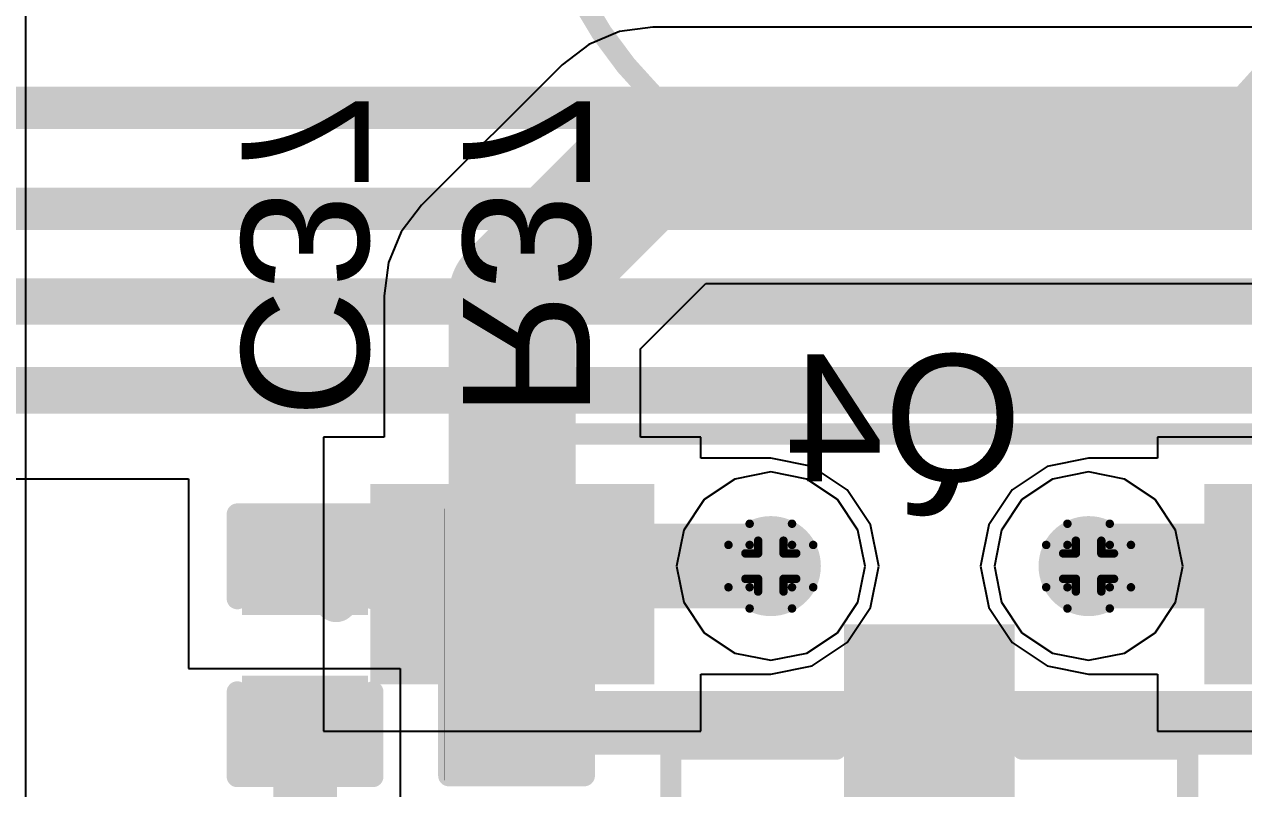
# Model space of a CAD drawing. Header units: inches. Extents: x 0 to 198, y 0 to 199.
# Drawn here: x 1.4396 to 1.7273, y 1.8995 to 2.0799 of the extents above; entities that cross this region are included whole.
import ezdxf

# ---------------------------------------------------------------- set-up
doc = ezdxf.new("R2010")
doc.units = ezdxf.units.IN
doc.header["$MEASUREMENT"] = 0
for name, color, linetype in [('Bottom Layer', 5, 'Continuous'), ('Bottom Overlay', 54, 'Continuous'), ('Bottom Paste', 16, 'Continuous'), ('Bottom Solder', 6, 'Continuous'), ('Drill Drawing', 1, 'Continuous'), ('Layer 1', 16, 'Continuous'), ('Layer 2', 76, 'Continuous'), ('Top Layer', 1, 'Continuous'), ('Top Overlay', 2, 'Continuous'), ('Top Paste', 8, 'Continuous'), ('Top Solder', 216, 'Continuous'), ('Via Holes', 16, 'Continuous')]:
    doc.layers.add(name, color=color, linetype=linetype)
doc.styles.add('Arial', font='', dxfattribs={"height": 0.2})
doc.styles.get('Arial').set_extended_font_data('Arial')

# ---------------------------------------------------------------- blocks, each defined once
blk = doc.blocks.new('R___0402_B_154')
at = {"layer": 'Bottom Layer'}
for points in [[(-0.0095, 0.0125), (-0.0095, -0.0125), (-0.0275, -0.0125), (-0.0275, 0.0125)], [(0.0275, 0.0125), (0.0275, -0.0125), (0.0095, -0.0125), (0.0095, 0.0125)]]:
    blk.add_hatch(color=5, dxfattribs=at).paths.add_polyline_path(points)
at = {"layer": 'Bottom Paste'}
for points in [[(-0.0095, 0.0125), (-0.0095, -0.0125), (-0.0275, -0.0125), (-0.0275, 0.0125)], [(0.0275, 0.0125), (0.0275, -0.0125), (0.0095, -0.0125), (0.0095, 0.0125)]]:
    blk.add_hatch(color=16, dxfattribs=at).paths.add_polyline_path(points)
at = {"layer": 'Bottom Solder'}
for points in [[(-0.00733, 0.01466), (-0.00733, -0.01467), (-0.02967, -0.01467), (-0.02967, 0.01466)], [(0.02967, 0.01466), (0.02967, -0.01467), (0.00733, -0.01467), (0.00733, 0.01466)]]:
    blk.add_hatch(color=6, dxfattribs=at).paths.add_polyline_path(points)
at = {"layer": 'Bottom Overlay'}
for points in [[(-0.031, 0.016, 0.005, 0.005, 0), (-0.031, -0.016, 0.005, 0.005, 0)], [(-0.031, 0.016, 0.005, 0.005, 0), (0.031, 0.016, 0.005, 0.005, 0)], [(0.031, 0.016, 0.005, 0.005, 0), (0.031, -0.016, 0.005, 0.005, 0)], [(-0.032, 0.017, 0.000127, 0.000127, 0), (0.032, 0.017, 0.000127, 0.000127, 0)], [(-0.031, -0.016, 0.005, 0.005, 0), (0.031, -0.016, 0.005, 0.005, 0)]]:
    blk.add_lwpolyline(points, format="xyseb", dxfattribs=at)
for points in [[(-0.03225, 0.016, 0.0025, 0.0025, 1), (-0.02975, 0.016, 0.0025, 0.0025, 1)], [(-0.03225, 0.016, 0.0025, 0.0025, 1), (-0.02975, 0.016, 0.0025, 0.0025, 1)], [(0.02975, 0.016, 0.0025, 0.0025, 1), (0.03225, 0.016, 0.0025, 0.0025, 1)], [(0.02975, 0.016, 0.0025, 0.0025, 1), (0.03225, 0.016, 0.0025, 0.0025, 1)], [(-0.03203, 0.017, 0.0000635, 0.0000635, 1), (-0.03197, 0.017, 0.0000635, 0.0000635, 1)], [(0.03197, 0.017, 0.0000635, 0.0000635, 1), (0.03203, 0.017, 0.0000635, 0.0000635, 1)], [(-0.03225, -0.016, 0.0025, 0.0025, 1), (-0.02975, -0.016, 0.0025, 0.0025, 1)], [(-0.03225, -0.016, 0.0025, 0.0025, 1), (-0.02975, -0.016, 0.0025, 0.0025, 1)], [(0.02975, -0.016, 0.0025, 0.0025, 1), (0.03225, -0.016, 0.0025, 0.0025, 1)], [(0.02975, -0.016, 0.0025, 0.0025, 1), (0.03225, -0.016, 0.0025, 0.0025, 1)]]:
    blk.add_lwpolyline(points, format="xyseb", close=True, dxfattribs=at)
blk = doc.blocks.new('S___23_B_195')
at = {"layer": 'Bottom Layer'}
for points in [[(-0.05354, 0.05748), (-0.02126, 0.05748), (-0.02126, 0.02126), (-0.05354, 0.02126)], [(0.02126, 0.05748), (0.05354, 0.05748), (0.05354, 0.02126), (0.02126, 0.02126)], [(-0.01614, -0.02126), (0.01614, -0.02126), (0.01614, -0.05748), (-0.01614, -0.05748)]]:
    blk.add_hatch(color=5, dxfattribs=at).paths.add_polyline_path(points)
at = {"layer": 'Bottom Paste'}
for points in [[(-0.05354, 0.05748), (-0.02126, 0.05748), (-0.02126, 0.02126), (-0.05354, 0.02126)], [(0.02126, 0.05748), (0.05354, 0.05748), (0.05354, 0.02126), (0.02126, 0.02126)], [(-0.01614, -0.02126), (0.01614, -0.02126), (0.01614, -0.05748), (-0.01614, -0.05748)]]:
    blk.add_hatch(color=16, dxfattribs=at).paths.add_polyline_path(points)
at = {"layer": 'Bottom Solder'}
for points in [[(-0.05754, 0.06148), (-0.01726, 0.06148), (-0.01726, 0.01726), (-0.05754, 0.01726)], [(0.01726, 0.06148), (0.05754, 0.06148), (0.05754, 0.01726), (0.01726, 0.01726)], [(-0.02014, -0.01726), (0.02014, -0.01726), (0.02014, -0.06148), (-0.02014, -0.06148)]]:
    blk.add_hatch(color=6, dxfattribs=at).paths.add_polyline_path(points)
at = {"layer": 'Bottom Overlay'}
for points in [[(-0.061, 0.046, 0.005, 0.005, 0), (-0.066, 0.051, 0.005, 0.005, 0)], [(-0.066, 0.051, 0.005, 0.005, 0), (-0.066, 0.041, 0.005, 0.005, 0)], [(-0.061, 0.046, 0.005, 0.005, 0), (-0.066, 0.041, 0.005, 0.005, 0)], [(0.013, 0.031, 0.005, 0.005, 0), (-0.013, 0.031, 0.005, 0.005, 0)], [(-0.061, 0.023, 0.005, 0.005, 0), (-0.061, -0.032, 0.005, 0.005, 0)], [(0.061, 0.023, 0.005, 0.005, 0), (0.061, -0.032, 0.005, 0.005, 0)], [(-0.022, -0.032, 0.005, 0.005, 0), (-0.061, -0.032, 0.005, 0.005, 0)], [(0.061, -0.032, 0.005, 0.005, 0), (0.022, -0.032, 0.005, 0.005, 0)]]:
    blk.add_lwpolyline(points, format="xyseb", dxfattribs=at)
for points in [[(-0.06725, 0.051, 0.0025, 0.0025, 1), (-0.06475, 0.051, 0.0025, 0.0025, 1)], [(-0.06725, 0.051, 0.0025, 0.0025, 1), (-0.06475, 0.051, 0.0025, 0.0025, 1)], [(-0.06225, 0.046, 0.0025, 0.0025, 1), (-0.05975, 0.046, 0.0025, 0.0025, 1)], [(-0.06225, 0.046, 0.0025, 0.0025, 1), (-0.05975, 0.046, 0.0025, 0.0025, 1)], [(-0.06725, 0.041, 0.0025, 0.0025, 1), (-0.06475, 0.041, 0.0025, 0.0025, 1)], [(-0.06725, 0.041, 0.0025, 0.0025, 1), (-0.06475, 0.041, 0.0025, 0.0025, 1)], [(-0.01425, 0.031, 0.0025, 0.0025, 1), (-0.01175, 0.031, 0.0025, 0.0025, 1)], [(0.01175, 0.031, 0.0025, 0.0025, 1), (0.01425, 0.031, 0.0025, 0.0025, 1)], [(-0.06225, 0.023, 0.0025, 0.0025, 1), (-0.05975, 0.023, 0.0025, 0.0025, 1)], [(0.05975, 0.023, 0.0025, 0.0025, 1), (0.06225, 0.023, 0.0025, 0.0025, 1)], [(-0.06225, -0.032, 0.0025, 0.0025, 1), (-0.05975, -0.032, 0.0025, 0.0025, 1)], [(-0.06225, -0.032, 0.0025, 0.0025, 1), (-0.05975, -0.032, 0.0025, 0.0025, 1)], [(-0.02325, -0.032, 0.0025, 0.0025, 1), (-0.02075, -0.032, 0.0025, 0.0025, 1)], [(0.02075, -0.032, 0.0025, 0.0025, 1), (0.02325, -0.032, 0.0025, 0.0025, 1)], [(0.05975, -0.032, 0.0025, 0.0025, 1), (0.06225, -0.032, 0.0025, 0.0025, 1)], [(0.05975, -0.032, 0.0025, 0.0025, 1), (0.06225, -0.032, 0.0025, 0.0025, 1)]]:
    blk.add_lwpolyline(points, format="xyseb", close=True, dxfattribs=at)
blk = doc.blocks.new('WS2812B_XF02_W_205')
at = {"layer": 'Top Layer'}
for points in [[(-0.12795, 0.08465), (-0.0689, 0.08465), (-0.0689, 0.04528), (-0.12795, 0.04528)], [(0.12795, 0.04528), (0.0689, 0.04528), (0.0689, 0.08465), (0.12795, 0.08465)], [(-0.12795, -0.04528), (-0.0689, -0.04528), (-0.0689, -0.08465), (-0.12795, -0.08465)], [(0.0689, -0.04528), (0.12795, -0.04528), (0.12795, -0.08465), (0.0689, -0.08465)]]:
    blk.add_hatch(color=1, dxfattribs=at).paths.add_polyline_path(points)
at = {"layer": 'Top Paste'}
for points in [[(-0.12795, 0.08465), (-0.0689, 0.08465), (-0.0689, 0.04528), (-0.12795, 0.04528)], [(0.12795, 0.04528), (0.0689, 0.04528), (0.0689, 0.08465), (0.12795, 0.08465)], [(-0.12795, -0.04528), (-0.0689, -0.04528), (-0.0689, -0.08465), (-0.12795, -0.08465)], [(0.0689, -0.04528), (0.12795, -0.04528), (0.12795, -0.08465), (0.0689, -0.08465)]]:
    blk.add_hatch(color=8, dxfattribs=at).paths.add_polyline_path(points)
at = {"layer": 'Top Solder'}
for points in [[(-0.13195, 0.08865), (-0.0649, 0.08865), (-0.0649, 0.04128), (-0.13195, 0.04128)], [(0.13195, 0.04128), (0.0649, 0.04128), (0.0649, 0.08865), (0.13195, 0.08865)], [(-0.13195, -0.04128), (-0.0649, -0.04128), (-0.0649, -0.08865), (-0.13195, -0.08865)], [(0.0649, -0.04128), (0.13195, -0.04128), (0.13195, -0.08865), (0.0649, -0.08865)]]:
    blk.add_hatch(color=216, dxfattribs=at).paths.add_polyline_path(points)
at = {"layer": 'Top Overlay'}
for points in [[(-0.09843, 0.10043, 0.005, 0.005, 0), (0.09843, 0.10043, 0.005, 0.005, 0)], [(-0.14, 0.071, 0.01, 0.01, 0), (-0.135, 0.066, 0.01, 0.01, 0)], [(-0.14, 0.061, 0.01, 0.01, 0), (-0.14, 0.071, 0.01, 0.01, 0)], [(-0.14, 0.061, 0.01, 0.01, 0), (-0.135, 0.066, 0.01, 0.01, 0)], [(-0.09843, -0.10042, 0.005, 0.005, 0), (0.09843, -0.10042, 0.005, 0.005, 0)]]:
    blk.add_lwpolyline(points, format="xyseb", dxfattribs=at)
for points in [[(-0.09968, 0.10043, 0.0025, 0.0025, 1), (-0.09718, 0.10043, 0.0025, 0.0025, 1)], [(0.09718, 0.10043, 0.0025, 0.0025, 1), (0.09968, 0.10043, 0.0025, 0.0025, 1)], [(-0.1425, 0.071, 0.005, 0.005, 1), (-0.1375, 0.071, 0.005, 0.005, 1)], [(-0.1425, 0.071, 0.005, 0.005, 1), (-0.1375, 0.071, 0.005, 0.005, 1)], [(-0.1375, 0.066, 0.005, 0.005, 1), (-0.1325, 0.066, 0.005, 0.005, 1)], [(-0.1375, 0.066, 0.005, 0.005, 1), (-0.1325, 0.066, 0.005, 0.005, 1)], [(-0.1425, 0.061, 0.005, 0.005, 1), (-0.1375, 0.061, 0.005, 0.005, 1)], [(-0.1425, 0.061, 0.005, 0.005, 1), (-0.1375, 0.061, 0.005, 0.005, 1)], [(-0.09968, -0.10042, 0.0025, 0.0025, 1), (-0.09718, -0.10042, 0.0025, 0.0025, 1)], [(0.09718, -0.10042, 0.0025, 0.0025, 1), (0.09968, -0.10042, 0.0025, 0.0025, 1)]]:
    blk.add_lwpolyline(points, format="xyseb", close=True, dxfattribs=at)
blk = doc.blocks.new('C___0402_B_340')
at = {"layer": 'Bottom Layer'}
for points in [[(-0.0095, 0.0125), (-0.0095, -0.0125), (-0.0275, -0.0125), (-0.0275, 0.0125)], [(0.0275, 0.0125), (0.0275, -0.0125), (0.0095, -0.0125), (0.0095, 0.0125)]]:
    blk.add_hatch(color=5, dxfattribs=at).paths.add_polyline_path(points)
at = {"layer": 'Bottom Paste'}
for points in [[(-0.0095, 0.0125), (-0.0095, -0.0125), (-0.0275, -0.0125), (-0.0275, 0.0125)], [(0.0275, 0.0125), (0.0275, -0.0125), (0.0095, -0.0125), (0.0095, 0.0125)]]:
    blk.add_hatch(color=16, dxfattribs=at).paths.add_polyline_path(points)
at = {"layer": 'Bottom Solder'}
for points in [[(-0.00714, 0.01486), (-0.00714, -0.01486), (-0.02986, -0.01486), (-0.02986, 0.01486)], [(0.02986, 0.01486), (0.02986, -0.01486), (0.00714, -0.01486), (0.00714, 0.01486)]]:
    blk.add_hatch(color=6, dxfattribs=at).paths.add_polyline_path(points)
at = {"layer": 'Bottom Overlay'}
for points in [[(-0.031, -0.016, 0.005, 0.005, 0), (-0.031, 0.016, 0.005, 0.005, 0)], [(-0.011, 0.016, 0.005, 0.005, 0), (-0.031, 0.016, 0.005, 0.005, 0)], [(0.031, 0.016, 0.005, 0.005, 0), (0.011, 0.016, 0.005, 0.005, 0)], [(0.031, -0.016, 0.005, 0.005, 0), (0.031, 0.016, 0.005, 0.005, 0)], [(-0.011, -0.016, 0.005, 0.005, 0), (-0.031, -0.016, 0.005, 0.005, 0)], [(0.031, -0.016, 0.005, 0.005, 0), (0.011, -0.016, 0.005, 0.005, 0)]]:
    blk.add_lwpolyline(points, format="xyseb", dxfattribs=at)
for points in [[(-0.03225, 0.016, 0.0025, 0.0025, 1), (-0.02975, 0.016, 0.0025, 0.0025, 1)], [(-0.03225, 0.016, 0.0025, 0.0025, 1), (-0.02975, 0.016, 0.0025, 0.0025, 1)], [(-0.01225, 0.016, 0.0025, 0.0025, 1), (-0.00975, 0.016, 0.0025, 0.0025, 1)], [(0.00975, 0.016, 0.0025, 0.0025, 1), (0.01225, 0.016, 0.0025, 0.0025, 1)], [(0.02975, 0.016, 0.0025, 0.0025, 1), (0.03225, 0.016, 0.0025, 0.0025, 1)], [(0.02975, 0.016, 0.0025, 0.0025, 1), (0.03225, 0.016, 0.0025, 0.0025, 1)], [(-0.03225, -0.016, 0.0025, 0.0025, 1), (-0.02975, -0.016, 0.0025, 0.0025, 1)], [(-0.03225, -0.016, 0.0025, 0.0025, 1), (-0.02975, -0.016, 0.0025, 0.0025, 1)], [(-0.01225, -0.016, 0.0025, 0.0025, 1), (-0.00975, -0.016, 0.0025, 0.0025, 1)], [(0.00975, -0.016, 0.0025, 0.0025, 1), (0.01225, -0.016, 0.0025, 0.0025, 1)], [(0.02975, -0.016, 0.0025, 0.0025, 1), (0.03225, -0.016, 0.0025, 0.0025, 1)], [(0.02975, -0.016, 0.0025, 0.0025, 1), (0.03225, -0.016, 0.0025, 0.0025, 1)]]:
    blk.add_lwpolyline(points, format="xyseb", close=True, dxfattribs=at)

msp = doc.modelspace()

# ---------------------------------------------------------------- hatches: boundary and pattern name
at = {"layer": 'Bottom Layer'}
h = msp.add_hatch(color=5, dxfattribs=at)
edge = h.paths.add_edge_path()
edge.add_arc((1.61576, 1.952), 0.01181, 0, 360)
h = msp.add_hatch(color=5, dxfattribs=at)
edge = h.paths.add_edge_path()
edge.add_arc((1.69076, 1.952), 0.01181, 0, 360)
at = {"layer": 'Layer 1'}
h = msp.add_hatch(color=16, dxfattribs=at)
edge = h.paths.add_edge_path()
edge.add_arc((1.61576, 1.952), 0.01181, 0, 360)
h = msp.add_hatch(color=16, dxfattribs=at)
edge = h.paths.add_edge_path()
edge.add_arc((1.69076, 1.952), 0.01181, 0, 360)
at = {"layer": 'Layer 2'}
h = msp.add_hatch(color=76, dxfattribs=at)
edge = h.paths.add_edge_path()
edge.add_arc((1.61576, 1.952), 0.01181, 0, 360)
h = msp.add_hatch(color=76, dxfattribs=at)
edge = h.paths.add_edge_path()
edge.add_arc((1.69076, 1.952), 0.01181, 0, 360)
at = {"layer": 'Top Layer'}
h = msp.add_hatch(color=1, dxfattribs=at)
edge = h.paths.add_edge_path()
edge.add_arc((1.61576, 1.952), 0.01181, 0, 360)
h = msp.add_hatch(color=1, dxfattribs=at)
edge = h.paths.add_edge_path()
edge.add_arc((1.69076, 1.952), 0.01181, 0, 360)
at = {"layer": 'Via Holes'}
h = msp.add_hatch(color=7, dxfattribs=at)
edge = h.paths.add_edge_path()
edge.add_arc((1.61576, 1.952), 0.00591, 0, 360)
h = msp.add_hatch(color=7, dxfattribs=at)
edge = h.paths.add_edge_path()
edge.add_arc((1.69076, 1.952), 0.00591, 0, 360)

# ---------------------------------------------------------------- linework, layer by layer
at = {"layer": 'Bottom Layer'}
for p, q in [((0.54225, 1.97259), (1.47833, 1.97259)), ((1.47833, 1.97259), (1.47833, 1.9278)), ((1.47833, 1.9278), (1.52824, 1.9278)), ((1.52824, 1.9278), (1.52824, 1.891))]:
    msp.add_line(p, q, dxfattribs=at)
for points in [[(1.04989, 2.0602, 0.01, 0.01, 0), (3.83274, 2.0602, 0.01, 0.01, 0)], [(1.04385, 2.03639, 0.01, 0.01, 0), (3.78274, 2.03639, 0.01, 0.01, 0)], [(0.52489, 2.01449, 0.011, 0.011, 0), (3.171, 2.01449, 0.011, 0.011, 0)], [(0.53359, 1.99349, 0.011, 0.011, 0), (3.1623, 1.99349, 0.011, 0.011, 0)], [(1.50583, 1.9518, 0.015, 0.015, 0), (1.50593, 1.9519, 0.015, 0.015, 0)], [(1.50593, 1.9519, 0.015, 0.015, 0), (1.55564, 1.9519, 0.015, 0.015, 0)], [(1.55564, 1.9519, 0.015, 0.015, 0), (1.55574, 1.952, 0.015, 0.015, 0)], [(1.55574, 1.952, 0.015, 0.015, 0), (1.61576, 1.952, 0.015, 0.015, 0)], [(1.69076, 1.952, 0.015, 0.015, 0), (1.75, 1.952, 0.015, 0.015, 0)], [(1.50583, 1.87687, 0.015, 0.015, 0), (1.50583, 1.9148, 0.015, 0.015, 0)], [(1.55574, 1.915, 0.015, 0.015, 0), (1.75, 1.915, 0.015, 0.015, 0)]]:
    msp.add_lwpolyline(points, format="xyseb", dxfattribs=at)
for points in [[(1.50208, 1.9518, 0.0075, 0.0075, 1), (1.50958, 1.9518, 0.0075, 0.0075, 1)], [(1.50218, 1.9519, 0.0075, 0.0075, 1), (1.50968, 1.9519, 0.0075, 0.0075, 1)], [(1.50218, 1.9519, 0.0075, 0.0075, 1), (1.50968, 1.9519, 0.0075, 0.0075, 1)], [(1.55189, 1.9519, 0.0075, 0.0075, 1), (1.55939, 1.9519, 0.0075, 0.0075, 1)], [(1.55189, 1.9519, 0.0075, 0.0075, 1), (1.55939, 1.9519, 0.0075, 0.0075, 1)], [(1.55199, 1.952, 0.0075, 0.0075, 1), (1.55949, 1.952, 0.0075, 0.0075, 1)], [(1.55199, 1.952, 0.0075, 0.0075, 1), (1.55949, 1.952, 0.0075, 0.0075, 1)], [(1.61201, 1.952, 0.0075, 0.0075, 1), (1.61951, 1.952, 0.0075, 0.0075, 1)], [(1.68701, 1.952, 0.0075, 0.0075, 1), (1.69451, 1.952, 0.0075, 0.0075, 1)], [(1.50208, 1.9148, 0.0075, 0.0075, 1), (1.50958, 1.9148, 0.0075, 0.0075, 1)], [(1.55199, 1.915, 0.0075, 0.0075, 1), (1.55949, 1.915, 0.0075, 0.0075, 1)]]:
    msp.add_lwpolyline(points, format="xyseb", close=True, dxfattribs=at)
at = {"layer": 'Drill Drawing'}
for points in [[(1.61076, 1.957, 0.002, 0.002, 0), (1.61076, 1.962, 0.002, 0.002, 0)], [(1.61076, 1.962, 0.002, 0.002, 0), (1.62076, 1.962, 0.002, 0.002, 0)], [(1.62076, 1.957, 0.002, 0.002, 0), (1.62076, 1.962, 0.002, 0.002, 0)], [(1.68576, 1.957, 0.002, 0.002, 0), (1.68576, 1.962, 0.002, 0.002, 0)], [(1.68576, 1.962, 0.002, 0.002, 0), (1.69576, 1.962, 0.002, 0.002, 0)], [(1.69576, 1.957, 0.002, 0.002, 0), (1.69576, 1.962, 0.002, 0.002, 0)], [(1.60576, 1.947, 0.002, 0.002, 0), (1.60576, 1.957, 0.002, 0.002, 0)], [(1.60576, 1.957, 0.002, 0.002, 0), (1.61076, 1.957, 0.002, 0.002, 0)], [(1.61276, 1.955, 0.002, 0.002, 0), (1.61276, 1.958, 0.002, 0.002, 0)], [(1.61276, 1.958, 0.002, 0.002, 0), (1.61876, 1.958, 0.002, 0.002, 0)], [(1.61876, 1.955, 0.002, 0.002, 0), (1.61876, 1.958, 0.002, 0.002, 0)], [(1.62076, 1.957, 0.002, 0.002, 0), (1.62576, 1.957, 0.002, 0.002, 0)], [(1.62576, 1.947, 0.002, 0.002, 0), (1.62576, 1.957, 0.002, 0.002, 0)], [(1.68076, 1.947, 0.002, 0.002, 0), (1.68076, 1.957, 0.002, 0.002, 0)], [(1.68076, 1.957, 0.002, 0.002, 0), (1.68576, 1.957, 0.002, 0.002, 0)], [(1.68776, 1.955, 0.002, 0.002, 0), (1.68776, 1.958, 0.002, 0.002, 0)], [(1.68776, 1.958, 0.002, 0.002, 0), (1.69376, 1.958, 0.002, 0.002, 0)], [(1.69376, 1.955, 0.002, 0.002, 0), (1.69376, 1.958, 0.002, 0.002, 0)], [(1.69576, 1.957, 0.002, 0.002, 0), (1.70076, 1.957, 0.002, 0.002, 0)], [(1.70076, 1.947, 0.002, 0.002, 0), (1.70076, 1.957, 0.002, 0.002, 0)], [(1.60976, 1.949, 0.002, 0.002, 0), (1.60976, 1.955, 0.002, 0.002, 0)], [(1.60976, 1.955, 0.002, 0.002, 0), (1.61276, 1.955, 0.002, 0.002, 0)], [(1.61876, 1.955, 0.002, 0.002, 0), (1.62176, 1.955, 0.002, 0.002, 0)], [(1.62176, 1.949, 0.002, 0.002, 0), (1.62176, 1.955, 0.002, 0.002, 0)], [(1.68476, 1.949, 0.002, 0.002, 0), (1.68476, 1.955, 0.002, 0.002, 0)], [(1.68476, 1.955, 0.002, 0.002, 0), (1.68776, 1.955, 0.002, 0.002, 0)], [(1.69376, 1.955, 0.002, 0.002, 0), (1.69676, 1.955, 0.002, 0.002, 0)], [(1.69676, 1.949, 0.002, 0.002, 0), (1.69676, 1.955, 0.002, 0.002, 0)], [(1.60976, 1.949, 0.002, 0.002, 0), (1.61276, 1.949, 0.002, 0.002, 0)], [(1.61276, 1.946, 0.002, 0.002, 0), (1.61276, 1.949, 0.002, 0.002, 0)], [(1.61876, 1.949, 0.002, 0.002, 0), (1.62176, 1.949, 0.002, 0.002, 0)], [(1.61876, 1.946, 0.002, 0.002, 0), (1.61876, 1.949, 0.002, 0.002, 0)], [(1.68476, 1.949, 0.002, 0.002, 0), (1.68776, 1.949, 0.002, 0.002, 0)], [(1.68776, 1.946, 0.002, 0.002, 0), (1.68776, 1.949, 0.002, 0.002, 0)], [(1.69376, 1.949, 0.002, 0.002, 0), (1.69676, 1.949, 0.002, 0.002, 0)], [(1.69376, 1.946, 0.002, 0.002, 0), (1.69376, 1.949, 0.002, 0.002, 0)], [(1.60576, 1.947, 0.002, 0.002, 0), (1.61076, 1.947, 0.002, 0.002, 0)], [(1.61076, 1.942, 0.002, 0.002, 0), (1.61076, 1.947, 0.002, 0.002, 0)], [(1.61276, 1.946, 0.002, 0.002, 0), (1.61876, 1.946, 0.002, 0.002, 0)], [(1.62076, 1.947, 0.002, 0.002, 0), (1.62576, 1.947, 0.002, 0.002, 0)], [(1.62076, 1.942, 0.002, 0.002, 0), (1.62076, 1.947, 0.002, 0.002, 0)], [(1.68076, 1.947, 0.002, 0.002, 0), (1.68576, 1.947, 0.002, 0.002, 0)], [(1.68576, 1.942, 0.002, 0.002, 0), (1.68576, 1.947, 0.002, 0.002, 0)], [(1.68776, 1.946, 0.002, 0.002, 0), (1.69376, 1.946, 0.002, 0.002, 0)], [(1.69576, 1.947, 0.002, 0.002, 0), (1.70076, 1.947, 0.002, 0.002, 0)], [(1.69576, 1.942, 0.002, 0.002, 0), (1.69576, 1.947, 0.002, 0.002, 0)], [(1.61076, 1.942, 0.002, 0.002, 0), (1.62076, 1.942, 0.002, 0.002, 0)], [(1.68576, 1.942, 0.002, 0.002, 0), (1.69576, 1.942, 0.002, 0.002, 0)]]:
    msp.add_lwpolyline(points, format="xyseb", dxfattribs=at)
for points in [[(1.61026, 1.962, 0.001, 0.001, 1), (1.61126, 1.962, 0.001, 0.001, 1)], [(1.61026, 1.962, 0.001, 0.001, 1), (1.61126, 1.962, 0.001, 0.001, 1)], [(1.62026, 1.962, 0.001, 0.001, 1), (1.62126, 1.962, 0.001, 0.001, 1)], [(1.62026, 1.962, 0.001, 0.001, 1), (1.62126, 1.962, 0.001, 0.001, 1)], [(1.68526, 1.962, 0.001, 0.001, 1), (1.68626, 1.962, 0.001, 0.001, 1)], [(1.68526, 1.962, 0.001, 0.001, 1), (1.68626, 1.962, 0.001, 0.001, 1)], [(1.69526, 1.962, 0.001, 0.001, 1), (1.69626, 1.962, 0.001, 0.001, 1)], [(1.69526, 1.962, 0.001, 0.001, 1), (1.69626, 1.962, 0.001, 0.001, 1)], [(1.60526, 1.957, 0.001, 0.001, 1), (1.60626, 1.957, 0.001, 0.001, 1)], [(1.60526, 1.957, 0.001, 0.001, 1), (1.60626, 1.957, 0.001, 0.001, 1)], [(1.61026, 1.957, 0.001, 0.001, 1), (1.61126, 1.957, 0.001, 0.001, 1)], [(1.61026, 1.957, 0.001, 0.001, 1), (1.61126, 1.957, 0.001, 0.001, 1)], [(1.61226, 1.958, 0.001, 0.001, 1), (1.61326, 1.958, 0.001, 0.001, 1)], [(1.61226, 1.958, 0.001, 0.001, 1), (1.61326, 1.958, 0.001, 0.001, 1)], [(1.61826, 1.958, 0.001, 0.001, 1), (1.61926, 1.958, 0.001, 0.001, 1)], [(1.61826, 1.958, 0.001, 0.001, 1), (1.61926, 1.958, 0.001, 0.001, 1)], [(1.62026, 1.957, 0.001, 0.001, 1), (1.62126, 1.957, 0.001, 0.001, 1)], [(1.62026, 1.957, 0.001, 0.001, 1), (1.62126, 1.957, 0.001, 0.001, 1)], [(1.62526, 1.957, 0.001, 0.001, 1), (1.62626, 1.957, 0.001, 0.001, 1)], [(1.62526, 1.957, 0.001, 0.001, 1), (1.62626, 1.957, 0.001, 0.001, 1)], [(1.68026, 1.957, 0.001, 0.001, 1), (1.68126, 1.957, 0.001, 0.001, 1)], [(1.68026, 1.957, 0.001, 0.001, 1), (1.68126, 1.957, 0.001, 0.001, 1)], [(1.68526, 1.957, 0.001, 0.001, 1), (1.68626, 1.957, 0.001, 0.001, 1)], [(1.68526, 1.957, 0.001, 0.001, 1), (1.68626, 1.957, 0.001, 0.001, 1)], [(1.68726, 1.958, 0.001, 0.001, 1), (1.68826, 1.958, 0.001, 0.001, 1)], [(1.68726, 1.958, 0.001, 0.001, 1), (1.68826, 1.958, 0.001, 0.001, 1)], [(1.69326, 1.958, 0.001, 0.001, 1), (1.69426, 1.958, 0.001, 0.001, 1)], [(1.69326, 1.958, 0.001, 0.001, 1), (1.69426, 1.958, 0.001, 0.001, 1)], [(1.69526, 1.957, 0.001, 0.001, 1), (1.69626, 1.957, 0.001, 0.001, 1)], [(1.69526, 1.957, 0.001, 0.001, 1), (1.69626, 1.957, 0.001, 0.001, 1)], [(1.70026, 1.957, 0.001, 0.001, 1), (1.70126, 1.957, 0.001, 0.001, 1)], [(1.70026, 1.957, 0.001, 0.001, 1), (1.70126, 1.957, 0.001, 0.001, 1)], [(1.60926, 1.955, 0.001, 0.001, 1), (1.61026, 1.955, 0.001, 0.001, 1)], [(1.60926, 1.955, 0.001, 0.001, 1), (1.61026, 1.955, 0.001, 0.001, 1)], [(1.61226, 1.955, 0.001, 0.001, 1), (1.61326, 1.955, 0.001, 0.001, 1)], [(1.61226, 1.955, 0.001, 0.001, 1), (1.61326, 1.955, 0.001, 0.001, 1)], [(1.61826, 1.955, 0.001, 0.001, 1), (1.61926, 1.955, 0.001, 0.001, 1)], [(1.61826, 1.955, 0.001, 0.001, 1), (1.61926, 1.955, 0.001, 0.001, 1)], [(1.62126, 1.955, 0.001, 0.001, 1), (1.62226, 1.955, 0.001, 0.001, 1)], [(1.62126, 1.955, 0.001, 0.001, 1), (1.62226, 1.955, 0.001, 0.001, 1)], [(1.68426, 1.955, 0.001, 0.001, 1), (1.68526, 1.955, 0.001, 0.001, 1)], [(1.68426, 1.955, 0.001, 0.001, 1), (1.68526, 1.955, 0.001, 0.001, 1)], [(1.68726, 1.955, 0.001, 0.001, 1), (1.68826, 1.955, 0.001, 0.001, 1)], [(1.68726, 1.955, 0.001, 0.001, 1), (1.68826, 1.955, 0.001, 0.001, 1)], [(1.69326, 1.955, 0.001, 0.001, 1), (1.69426, 1.955, 0.001, 0.001, 1)], [(1.69326, 1.955, 0.001, 0.001, 1), (1.69426, 1.955, 0.001, 0.001, 1)], [(1.69626, 1.955, 0.001, 0.001, 1), (1.69726, 1.955, 0.001, 0.001, 1)], [(1.69626, 1.955, 0.001, 0.001, 1), (1.69726, 1.955, 0.001, 0.001, 1)], [(1.60926, 1.949, 0.001, 0.001, 1), (1.61026, 1.949, 0.001, 0.001, 1)], [(1.60926, 1.949, 0.001, 0.001, 1), (1.61026, 1.949, 0.001, 0.001, 1)], [(1.61226, 1.949, 0.001, 0.001, 1), (1.61326, 1.949, 0.001, 0.001, 1)], [(1.61226, 1.949, 0.001, 0.001, 1), (1.61326, 1.949, 0.001, 0.001, 1)], [(1.61826, 1.949, 0.001, 0.001, 1), (1.61926, 1.949, 0.001, 0.001, 1)], [(1.61826, 1.949, 0.001, 0.001, 1), (1.61926, 1.949, 0.001, 0.001, 1)], [(1.62126, 1.949, 0.001, 0.001, 1), (1.62226, 1.949, 0.001, 0.001, 1)], [(1.62126, 1.949, 0.001, 0.001, 1), (1.62226, 1.949, 0.001, 0.001, 1)], [(1.68426, 1.949, 0.001, 0.001, 1), (1.68526, 1.949, 0.001, 0.001, 1)], [(1.68426, 1.949, 0.001, 0.001, 1), (1.68526, 1.949, 0.001, 0.001, 1)], [(1.68726, 1.949, 0.001, 0.001, 1), (1.68826, 1.949, 0.001, 0.001, 1)], [(1.68726, 1.949, 0.001, 0.001, 1), (1.68826, 1.949, 0.001, 0.001, 1)], [(1.69326, 1.949, 0.001, 0.001, 1), (1.69426, 1.949, 0.001, 0.001, 1)], [(1.69326, 1.949, 0.001, 0.001, 1), (1.69426, 1.949, 0.001, 0.001, 1)], [(1.69626, 1.949, 0.001, 0.001, 1), (1.69726, 1.949, 0.001, 0.001, 1)], [(1.69626, 1.949, 0.001, 0.001, 1), (1.69726, 1.949, 0.001, 0.001, 1)], [(1.60526, 1.947, 0.001, 0.001, 1), (1.60626, 1.947, 0.001, 0.001, 1)], [(1.60526, 1.947, 0.001, 0.001, 1), (1.60626, 1.947, 0.001, 0.001, 1)], [(1.61026, 1.947, 0.001, 0.001, 1), (1.61126, 1.947, 0.001, 0.001, 1)], [(1.61026, 1.947, 0.001, 0.001, 1), (1.61126, 1.947, 0.001, 0.001, 1)], [(1.61226, 1.946, 0.001, 0.001, 1), (1.61326, 1.946, 0.001, 0.001, 1)], [(1.61226, 1.946, 0.001, 0.001, 1), (1.61326, 1.946, 0.001, 0.001, 1)], [(1.61826, 1.946, 0.001, 0.001, 1), (1.61926, 1.946, 0.001, 0.001, 1)], [(1.61826, 1.946, 0.001, 0.001, 1), (1.61926, 1.946, 0.001, 0.001, 1)], [(1.62026, 1.947, 0.001, 0.001, 1), (1.62126, 1.947, 0.001, 0.001, 1)], [(1.62026, 1.947, 0.001, 0.001, 1), (1.62126, 1.947, 0.001, 0.001, 1)], [(1.62526, 1.947, 0.001, 0.001, 1), (1.62626, 1.947, 0.001, 0.001, 1)], [(1.62526, 1.947, 0.001, 0.001, 1), (1.62626, 1.947, 0.001, 0.001, 1)], [(1.68026, 1.947, 0.001, 0.001, 1), (1.68126, 1.947, 0.001, 0.001, 1)], [(1.68026, 1.947, 0.001, 0.001, 1), (1.68126, 1.947, 0.001, 0.001, 1)], [(1.68526, 1.947, 0.001, 0.001, 1), (1.68626, 1.947, 0.001, 0.001, 1)], [(1.68526, 1.947, 0.001, 0.001, 1), (1.68626, 1.947, 0.001, 0.001, 1)], [(1.68726, 1.946, 0.001, 0.001, 1), (1.68826, 1.946, 0.001, 0.001, 1)], [(1.68726, 1.946, 0.001, 0.001, 1), (1.68826, 1.946, 0.001, 0.001, 1)], [(1.69326, 1.946, 0.001, 0.001, 1), (1.69426, 1.946, 0.001, 0.001, 1)], [(1.69326, 1.946, 0.001, 0.001, 1), (1.69426, 1.946, 0.001, 0.001, 1)], [(1.69526, 1.947, 0.001, 0.001, 1), (1.69626, 1.947, 0.001, 0.001, 1)], [(1.69526, 1.947, 0.001, 0.001, 1), (1.69626, 1.947, 0.001, 0.001, 1)], [(1.70026, 1.947, 0.001, 0.001, 1), (1.70126, 1.947, 0.001, 0.001, 1)], [(1.70026, 1.947, 0.001, 0.001, 1), (1.70126, 1.947, 0.001, 0.001, 1)], [(1.61026, 1.942, 0.001, 0.001, 1), (1.61126, 1.942, 0.001, 0.001, 1)], [(1.61026, 1.942, 0.001, 0.001, 1), (1.61126, 1.942, 0.001, 0.001, 1)], [(1.62026, 1.942, 0.001, 0.001, 1), (1.62126, 1.942, 0.001, 0.001, 1)], [(1.62026, 1.942, 0.001, 0.001, 1), (1.62126, 1.942, 0.001, 0.001, 1)], [(1.68526, 1.942, 0.001, 0.001, 1), (1.68626, 1.942, 0.001, 0.001, 1)], [(1.68526, 1.942, 0.001, 0.001, 1), (1.68626, 1.942, 0.001, 0.001, 1)], [(1.69526, 1.942, 0.001, 0.001, 1), (1.69626, 1.942, 0.001, 0.001, 1)], [(1.69526, 1.942, 0.001, 0.001, 1), (1.69626, 1.942, 0.001, 0.001, 1)]]:
    msp.add_lwpolyline(points, format="xyseb", close=True, dxfattribs=at)
at = {"layer": 'Layer 1'}
for p, q in [((1.61576, 1.97424), (1.60725, 1.97255)), ((1.62427, 1.97255), (1.61576, 1.97424)), ((1.69076, 1.97424), (1.68225, 1.97255)), ((1.69927, 1.97255), (1.69076, 1.97424)), ((1.60725, 1.97255), (1.60003, 1.96772)), ((1.63148, 1.96772), (1.62427, 1.97255)), ((1.68225, 1.97255), (1.67503, 1.96772)), ((1.70648, 1.96772), (1.69927, 1.97255)), ((1.60003, 1.96772), (1.59521, 1.96051)), ((1.6363, 1.96051), (1.63148, 1.96772)), ((1.67503, 1.96772), (1.67021, 1.96051)), ((1.7113, 1.96051), (1.70648, 1.96772)), ((1.59521, 1.96051), (1.59352, 1.952)), ((1.638, 1.952), (1.6363, 1.96051)), ((1.67021, 1.96051), (1.66852, 1.952)), ((1.713, 1.952), (1.7113, 1.96051)), ((1.59352, 1.952), (1.59521, 1.94349)), ((1.6363, 1.94349), (1.638, 1.952)), ((1.66852, 1.952), (1.67021, 1.94349)), ((1.7113, 1.94349), (1.713, 1.952)), ((1.59521, 1.94349), (1.60003, 1.93628)), ((1.63148, 1.93628), (1.6363, 1.94349)), ((1.67021, 1.94349), (1.67503, 1.93628)), ((1.70648, 1.93628), (1.7113, 1.94349)), ((1.60003, 1.93628), (1.60725, 1.93145)), ((1.62427, 1.93145), (1.63148, 1.93628)), ((1.67503, 1.93628), (1.68225, 1.93145)), ((1.69927, 1.93145), (1.70648, 1.93628)), ((1.60725, 1.93145), (1.61576, 1.92976)), ((1.61576, 1.92976), (1.62427, 1.93145)), ((1.68225, 1.93145), (1.69076, 1.92976)), ((1.69076, 1.92976), (1.69927, 1.93145))]:
    msp.add_line(p, q, dxfattribs=at)
at = {"layer": 'Layer 2'}
for p, q in [((1.61576, 1.97424), (1.60725, 1.97255)), ((1.62427, 1.97255), (1.61576, 1.97424)), ((1.69076, 1.97424), (1.68225, 1.97255)), ((1.69927, 1.97255), (1.69076, 1.97424)), ((1.60725, 1.97255), (1.60003, 1.96772)), ((1.63148, 1.96772), (1.62427, 1.97255)), ((1.68225, 1.97255), (1.67503, 1.96772)), ((1.70648, 1.96772), (1.69927, 1.97255)), ((1.60003, 1.96772), (1.59521, 1.96051)), ((1.6363, 1.96051), (1.63148, 1.96772)), ((1.67503, 1.96772), (1.67021, 1.96051)), ((1.7113, 1.96051), (1.70648, 1.96772)), ((1.59521, 1.96051), (1.59352, 1.952)), ((1.638, 1.952), (1.6363, 1.96051)), ((1.67021, 1.96051), (1.66852, 1.952)), ((1.713, 1.952), (1.7113, 1.96051)), ((1.59352, 1.952), (1.59521, 1.94349)), ((1.6363, 1.94349), (1.638, 1.952)), ((1.66852, 1.952), (1.67021, 1.94349)), ((1.7113, 1.94349), (1.713, 1.952)), ((1.59521, 1.94349), (1.60003, 1.93628)), ((1.63148, 1.93628), (1.6363, 1.94349)), ((1.67021, 1.94349), (1.67503, 1.93628)), ((1.70648, 1.93628), (1.7113, 1.94349)), ((1.60003, 1.93628), (1.60725, 1.93145)), ((1.62427, 1.93145), (1.63148, 1.93628)), ((1.67503, 1.93628), (1.68225, 1.93145)), ((1.69927, 1.93145), (1.70648, 1.93628)), ((1.60725, 1.93145), (1.61576, 1.92976)), ((1.61576, 1.92976), (1.62427, 1.93145)), ((1.68225, 1.93145), (1.69076, 1.92976)), ((1.69076, 1.92976), (1.69927, 1.93145))]:
    msp.add_line(p, q, dxfattribs=at)
at = {"layer": 'Top Layer'}
for p, q in [((1.43994, 1.7615), (1.43994, 2.15353)), ((1.58007, 2.07822), (1.57277, 2.0752)), ((1.5879, 2.07926), (1.58007, 2.07822)), ((1.84274, 2.07926), (1.5879, 2.07926)), ((1.57277, 2.0752), (1.56651, 2.07039)), ((1.56651, 2.07039), (1.53334, 2.03722)), ((1.56651, 2.07039), (1.56651, 2.07039)), ((1.53334, 2.03722), (1.52853, 2.03096)), ((1.52853, 2.03096), (1.52551, 2.02366)), ((1.52551, 2.02366), (1.52447, 2.01583)), ((1.58499, 2.0033), (1.60044, 2.01874)), ((1.60044, 2.01874), (1.8302, 2.01874)), ((1.52447, 2.01583), (1.52447, 1.98242)), ((1.58499, 1.98242), (1.58499, 2.0033)), ((1.52447, 1.98242), (1.51021, 1.98242)), ((1.51021, 1.98242), (1.51021, 1.91305)), ((1.59926, 1.98242), (1.58499, 1.98242)), ((1.59926, 1.97749), (1.59926, 1.98242)), ((1.79611, 1.98242), (1.70706, 1.98242)), ((1.70706, 1.98242), (1.70706, 1.97749)), ((1.61576, 1.97749), (1.59926, 1.97749)), ((1.62551, 1.97555), (1.61576, 1.97749)), ((1.69076, 1.97749), (1.681, 1.97555)), ((1.70706, 1.97749), (1.69076, 1.97749)), ((1.63378, 1.97002), (1.62551, 1.97555)), ((1.681, 1.97555), (1.67273, 1.97002)), ((1.63931, 1.96175), (1.63378, 1.97002)), ((1.67273, 1.97002), (1.66721, 1.96175)), ((1.64125, 1.952), (1.63931, 1.96175)), ((1.66721, 1.96175), (1.66527, 1.952)), ((1.63931, 1.94225), (1.64125, 1.952)), ((1.66527, 1.952), (1.66721, 1.94225)), ((1.63378, 1.93398), (1.63931, 1.94225)), ((1.66721, 1.94225), (1.67273, 1.93398)), ((1.62551, 1.92845), (1.63378, 1.93398)), ((1.67273, 1.93398), (1.681, 1.92845)), ((1.61576, 1.92651), (1.62551, 1.92845)), ((1.681, 1.92845), (1.69076, 1.92651)), ((1.59926, 1.91305), (1.59926, 1.92651)), ((1.59926, 1.92651), (1.61576, 1.92651)), ((1.69076, 1.92651), (1.70706, 1.92651)), ((1.70706, 1.92651), (1.70706, 1.91305)), ((1.51021, 1.91305), (1.59926, 1.91305)), ((1.70706, 1.91305), (1.79611, 1.91305))]:
    msp.add_line(p, q, dxfattribs=at)
for points in [[(1.55473, 2.01583, 0.03, 0.03, 0), (1.5879, 2.049, 0.03, 0.03, 0)], [(1.5879, 2.049, 0.03, 0.03, 0), (1.84274, 2.049, 0.03, 0.03, 0)], [(1.55473, 1.94773, 0.03, 0.03, 0), (1.55473, 2.01583, 0.03, 0.03, 0)], [(1.565, 1.952, 0.02, 0.02, 0), (1.61576, 1.952, 0.02, 0.02, 0)], [(1.69076, 1.952, 0.02, 0.02, 0), (1.74132, 1.952, 0.02, 0.02, 0)]]:
    msp.add_lwpolyline(points, format="xyseb", dxfattribs=at)
for points in [[(1.5804, 2.049, 0.015, 0.015, 1), (1.5954, 2.049, 0.015, 0.015, 1)], [(1.5804, 2.049, 0.015, 0.015, 1), (1.5954, 2.049, 0.015, 0.015, 1)], [(1.54723, 2.01583, 0.015, 0.015, 1), (1.56223, 2.01583, 0.015, 0.015, 1)], [(1.54723, 2.01583, 0.015, 0.015, 1), (1.56223, 2.01583, 0.015, 0.015, 1)], [(1.54723, 1.94773, 0.015, 0.015, 1), (1.56223, 1.94773, 0.015, 0.015, 1)], [(1.56, 1.952, 0.01, 0.01, 1), (1.57, 1.952, 0.01, 0.01, 1)], [(1.61076, 1.952, 0.01, 0.01, 1), (1.62076, 1.952, 0.01, 0.01, 1)], [(1.68576, 1.952, 0.01, 0.01, 1), (1.69576, 1.952, 0.01, 0.01, 1)]]:
    msp.add_lwpolyline(points, format="xyseb", close=True, dxfattribs=at)
at = {"layer": 'Top Overlay'}
msp.add_lwpolyline([(1.75609, 2.13268, 0.005, 0.005, 1), (1.55924, 2.13268, 0.005, 0.005, 1)], format="xyseb", close=True, dxfattribs=at)

# ---------------------------------------------------------------- block references
msp.add_blockref('WS2812B_XF02_W_205', (1.65316, 1.88277))
for name, p, rotation in [('C___0402_B_340', (1.50583, 1.9333), 270), ('R___0402_B_154', (1.55574, 1.9335), 90), ('S___23_B_195', (1.65316, 1.87677), 180)]:
    msp.add_blockref(name, p, dxfattribs=dict(rotation=rotation))

# ---------------------------------------------------------------- texts
at = {"layer": 'Bottom Overlay', "style": 'Arial', "text_generation_flag": 2}
for s, p in [('C37', (1.49083, 1.987)), ('R37', (1.54311, 1.987))]:
    msp.add_text(s, height=0.03, rotation=270, dxfattribs=at).set_placement(p)
msp.add_text('Q4', height=0.03, dxfattribs=at).set_placement((1.67499, 1.97201))

doc.saveas('drawing.dxf')
